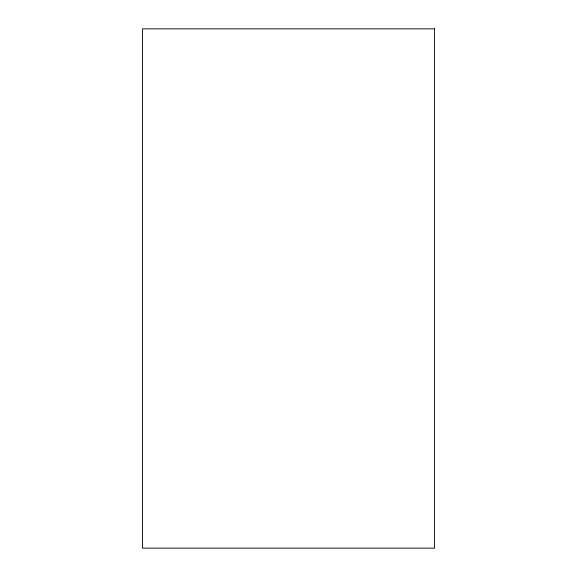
<?xml version="1.0" encoding="UTF-8"?>
<svg xmlns="http://www.w3.org/2000/svg" width="577" height="577" viewBox="0 0 577 577"><rect width="100%" height="100%" fill="white"/><g stroke="black" fill="none" stroke-linecap="round" stroke-linejoin="round"><path stroke-width="0.87" d="M434.553 28.85L142.447 28.85L142.447 548.15L434.553 548.15L434.553 28.85"/></g></svg>
